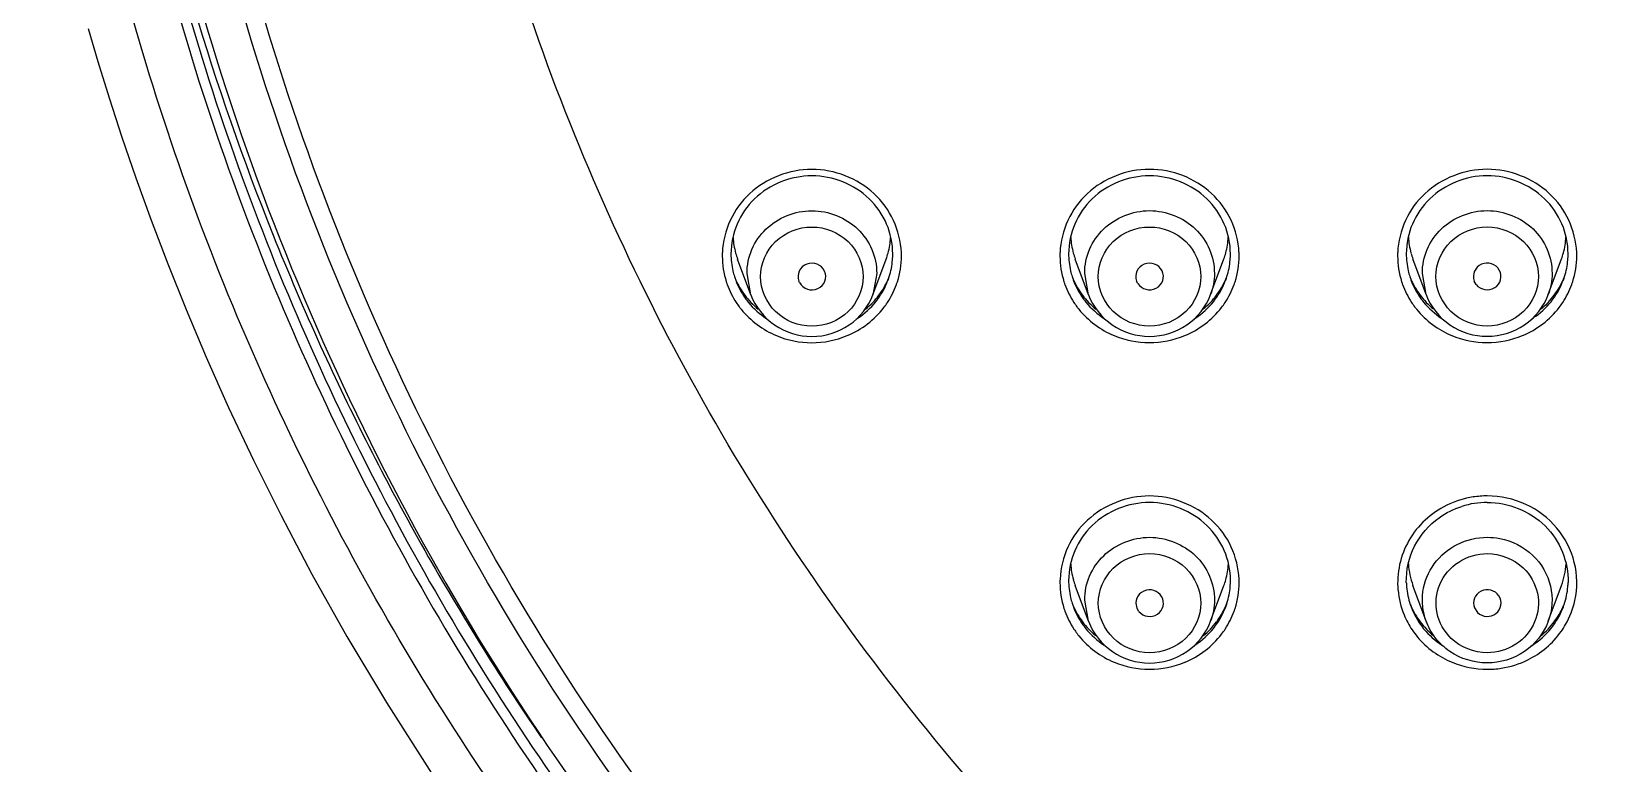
# Model space of a CAD drawing. Extents: x 1777 to 3131, y 3495 to 4487.
# Drawn here: x 2219.68 to 2254.22, y 4068.55 to 4084.61 of the extents above; entities that cross this region are included whole.
import ezdxf

# ---------------------------------------------------------------- set-up
doc = ezdxf.new("R2010")
doc.units = 0
doc.header["$LTSCALE"] = 30
doc.header["$MEASUREMENT"] = 0
for name, color, linetype in [('F3A55-R01_DXF_CONTINUOUS_LINE', 7, 'CONTINUOUS'), ('F3A55-R02_DXF_CONTINUOUS_LINE', 7, 'CONTINUOUS'), ('F3A55-R05_DXF_CONTINUOUS_LINE', 7, 'CONTINUOUS')]:
    doc.layers.add(name, color=color, linetype=linetype)

msp = doc.modelspace()

# ---------------------------------------------------------------- linework, layer by layer
at = {"layer": 'F3A55-R01_DXF_CONTINUOUS_LINE', "color": 7, "linetype": 'Continuous'}
msp.add_line((2220.943, 4084.608, 0), (2220.971, 4084.51, 0), dxfattribs=at)
at = {"layer": 'F3A55-R01_DXF_CONTINUOUS_LINE', "color": 7, "linetype": 'Continuous', "elevation": 0}
msp.add_lwpolyline([(2220.923, 4084.676), (2221.137, 4083.951), (2221.384, 4083.151), (2221.663, 4082.294), (2221.97, 4081.395), (2222.305, 4080.468), (2222.669, 4079.51), (2223.069, 4078.512), (2223.511, 4077.465), (2224.001, 4076.365), (2224.545, 4075.21), (2225.151, 4073.992), (2225.829, 4072.706), (2226.594, 4071.342), (2227.46, 4069.89), (2228.448, 4068.339), (2229.583, 4066.676), (2230.91, 4064.871), (2232.459, 4062.928), (2234.413, 4060.69), (2237.119, 4057.92), (2240.639, 4054.785), (2245.519, 4051.146), (2252.528, 4047.051)], dxfattribs=at)
at = {"layer": 'F3A55-R01_DXF_CONTINUOUS_LINE', "color": 9, "linetype": 'Continuous'}
for centre, radius, start, end in [((2277.63, 4101.268, 0), 56.731, 180.5073, 201.8607), ((2278.256, 4101.49, 0), 57.395, 201.83358, 204.47772), ((2278.438, 4101.575, 0), 57.596, 204.48042, 209.33068), ((2278.858, 4101.815, 0), 58.08, 209.33398, 214.26128)]:
    msp.add_arc(centre, radius, start, end, dxfattribs=at)
for points, knots in [([(2220.685, 4101.175, 0), (2220.642, 4095.809, 0), (2222.107, 4084.978, 0), (2228.78, 4069.996, 0), (2239.394, 4057.348, 0), (2248.552, 4051.121, 0), (2253.458, 4048.672, 0)], [0, 0, 0, 0, 0.2476, 0.496346, 0.747064, 1, 1, 1, 1]), ([(2253.003, 4047.818, 0), (2248.054, 4050.294, 0), (2238.8, 4056.562, 0), (2228.052, 4069.299, 0), (2221.237, 4084.385, 0), (2219.691, 4095.306, 0), (2219.683, 4100.723, 0)], [0, 0, 0, 0, 0.252922, 0.503646, 0.752401, 1, 1, 1, 1]), ([(2220.883, 4100.761, 0), (2220.885, 4095.45, 0), (2222.411, 4084.744, 0), (2229.088, 4069.953, 0), (2239.627, 4057.47, 0), (2248.695, 4051.317, 0), (2253.549, 4048.894, 0)], [0, 0, 0, 0, 0.247597, 0.496354, 0.747078, 1, 1, 1, 1])]:
    msp.add_open_spline(points, degree=3, knots=knots, dxfattribs=at)
at = {"layer": 'F3A55-R02_DXF_CONTINUOUS_LINE', "color": 7, "linetype": 'Continuous'}
for p, q in [((2238.453, 4079.154, 0), (2238.453, 4079.154, 0)), ((2245.853, 4079.155, 0), (2245.853, 4079.155, 0)), ((2253.253, 4079.156, 0), (2253.253, 4079.156, 0)), ((2245.854, 4071.99, 0), (2245.854, 4071.991, 0))]:
    msp.add_line(p, q, dxfattribs=at)
at = {"layer": 'F3A55-R02_DXF_CONTINUOUS_LINE', "color": 9, "linetype": 'Continuous'}
for centre, radius, start, end in [((2236.64, 4079.683, 0), 1.82, 177.5672, 180.0057), ((2236.928, 4079.683, 0), 1.82, 0.0104, 2.4448), ((2244.04, 4079.684, 0), 1.82, 177.5672, 180.0057), ((2244.327, 4079.684, 0), 1.82, 0.0106, 2.5693), ((2251.44, 4079.685, 0), 1.82, 177.5672, 180.0057), ((2251.728, 4079.685, 0), 1.82, 0.0104, 2.4448), ((2236.663, 4079.681, 0), 1.842, 197.7668, 198.7072), ((2236.664, 4079.682, 0), 1.843, 198.7077, 199.8113), ((2236.7, 4079.696, 0), 1.881, 199.8621, 213.2555), ((2236.854, 4079.75, 0), 1.706, 323.4117, 339.5504), ((2236.868, 4079.696, 0), 1.881, 326.7263, 340.1119), ((2236.904, 4079.681, 0), 1.842, 340.1631, 341.2238), ((2236.905, 4079.681, 0), 1.842, 341.2244, 342.2435), ((2244.063, 4079.682, 0), 1.842, 197.7668, 198.7072), ((2244.064, 4079.683, 0), 1.843, 198.7077, 199.8113), ((2244.1, 4079.697, 0), 1.881, 199.8621, 213.2555), ((2244.254, 4079.751, 0), 1.706, 323.4117, 339.5504), ((2244.268, 4079.697, 0), 1.881, 326.7263, 340.1329), ((2244.305, 4079.682, 0), 1.842, 340.1843, 342.2435), ((2251.463, 4079.683, 0), 1.842, 197.7668, 198.7072), ((2251.464, 4079.684, 0), 1.843, 198.7077, 199.8113), ((2251.5, 4079.698, 0), 1.881, 199.8621, 213.2555), ((2251.654, 4079.752, 0), 1.706, 323.4117, 339.5504), ((2251.668, 4079.698, 0), 1.881, 326.7263, 340.1119), ((2251.704, 4079.684, 0), 1.842, 340.1631, 341.2238), ((2251.705, 4079.683, 0), 1.842, 341.2244, 342.2435), ((2236.71, 4079.703, 0), 1.893, 213.2509, 216.8081), ((2236.714, 4079.706, 0), 1.898, 216.81, 218.867), ((2236.858, 4079.703, 0), 1.894, 322.6582, 326.7312), ((2244.11, 4079.704, 0), 1.893, 213.2509, 216.8081), ((2244.114, 4079.707, 0), 1.898, 216.81, 218.867), ((2244.258, 4079.704, 0), 1.894, 322.6582, 326.7312), ((2251.51, 4079.705, 0), 1.893, 213.2509, 216.8081), ((2251.514, 4079.708, 0), 1.898, 216.81, 218.867), ((2251.658, 4079.705, 0), 1.894, 322.6582, 326.7312), ((2236.809, 4079.792, 0), 1.768, 302.3312, 305.9475), ((2244.209, 4079.793, 0), 1.768, 302.3312, 305.9475), ((2251.609, 4079.794, 0), 1.768, 302.3312, 305.9475), ((2236.784, 4079.805, 0), 2.022, 247.3654, 292.5877), ((2244.184, 4079.806, 0), 2.022, 247.3654, 292.5877), ((2251.584, 4079.807, 0), 2.022, 247.3654, 292.5877), ((2251.585, 4072.402, 0), 2.02, 98.7151, 116.0871), ((2251.585, 4072.392, 0), 2.03, 90.0145, 98.682), ((2244.041, 4072.52, 0), 1.82, 177.5672, 180.0057), ((2244.329, 4072.52, 0), 1.82, 0.0104, 2.4448), ((2251.484, 4072.525, 0), 1.862, 185.2102, 202.5484), ((2244.255, 4072.587, 0), 1.706, 323.4117, 339.5504), ((2251.517, 4072.589, 0), 1.709, 200.4537, 216.88), ((2251.653, 4072.589, 0), 1.709, 323.1362, 339.5625), ((2251.674, 4072.531, 0), 1.876, 330.26, 347.5483), ((2244.064, 4072.518, 0), 1.842, 197.7668, 198.7072), ((2244.065, 4072.518, 0), 1.843, 198.7077, 199.8113), ((2244.101, 4072.533, 0), 1.881, 199.8621, 213.2555), ((2244.269, 4072.533, 0), 1.881, 326.7263, 340.1119), ((2244.305, 4072.518, 0), 1.842, 340.1631, 341.2238), ((2244.306, 4072.518, 0), 1.842, 341.2244, 342.2435), ((2251.504, 4072.536, 0), 1.885, 202.6166, 213.8624), ((2244.111, 4072.539, 0), 1.893, 213.2509, 216.8081), ((2244.115, 4072.542, 0), 1.898, 216.81, 218.867), ((2244.259, 4072.54, 0), 1.894, 322.6582, 326.7312), ((2251.518, 4072.545, 0), 1.902, 213.854, 219.8035), ((2251.663, 4072.538, 0), 1.888, 324.839, 330.2324), ((2244.21, 4072.629, 0), 1.768, 302.3312, 305.9475), ((2251.561, 4072.631, 0), 1.77, 234.8788, 237.9224), ((2251.609, 4072.631, 0), 1.77, 302.0922, 305.1373), ((2244.185, 4072.642, 0), 2.022, 247.3654, 292.5877), ((2251.585, 4072.65, 0), 2.03, 270.0145, 278.682), ((2251.585, 4072.64, 0), 2.02, 278.7151, 296.0871)]:
    msp.add_arc(centre, radius, start, end, dxfattribs=at)
at = {"layer": 'F3A55-R02_DXF_CONTINUOUS_LINE', "color": 7, "linetype": 'Continuous'}
for centre, radius, start, end in [((2236.682, 4079.736, 0), 1.672, 180.0402, 193.1263), ((2236.877, 4079.738, 0), 1.681, 342.4949, 355.1764), ((2236.904, 4079.735, 0), 1.653, 355.1887, 359.9996), ((2244.082, 4079.737, 0), 1.672, 180.0402, 193.1263), ((2244.277, 4079.739, 0), 1.681, 342.4949, 355.1764), ((2244.304, 4079.736, 0), 1.653, 355.1887, 359.9996), ((2251.482, 4079.738, 0), 1.672, 180.0402, 193.1263), ((2251.677, 4079.74, 0), 1.681, 342.4949, 355.1764), ((2251.704, 4079.737, 0), 1.653, 355.1887, 359.9996), ((2236.681, 4079.736, 0), 1.671, 193.1406, 197.5626), ((2236.691, 4079.865, 0), 1.725, 201.5616, 204.2347), ((2236.689, 4079.738, 0), 1.679, 197.5617, 200.3777), ((2236.877, 4079.865, 0), 1.725, 335.7586, 338.45), ((2236.891, 4079.734, 0), 1.667, 339.6413, 342.4729), ((2244.081, 4079.737, 0), 1.671, 193.1406, 197.5626), ((2244.091, 4079.866, 0), 1.725, 201.5616, 204.2347), ((2244.089, 4079.739, 0), 1.679, 197.5617, 200.3777), ((2244.277, 4079.866, 0), 1.725, 335.7815, 338.45), ((2244.291, 4079.735, 0), 1.667, 339.6413, 342.4729), ((2251.481, 4079.738, 0), 1.671, 193.1406, 197.5626), ((2251.491, 4079.867, 0), 1.725, 201.5616, 204.2347), ((2251.489, 4079.741, 0), 1.679, 197.5617, 200.3777), ((2251.677, 4079.867, 0), 1.725, 335.7586, 338.45), ((2251.691, 4079.736, 0), 1.667, 339.6413, 342.4729), ((2236.714, 4079.75, 0), 1.707, 200.4459, 215.553), ((2236.713, 4079.876, 0), 1.75, 204.2646, 216.9006), ((2236.855, 4079.876, 0), 1.75, 323.1155, 335.7289), ((2244.114, 4079.751, 0), 1.707, 200.4459, 215.553), ((2244.113, 4079.877, 0), 1.75, 204.2646, 216.9006), ((2244.255, 4079.877, 0), 1.75, 323.1156, 335.7516), ((2251.514, 4079.752, 0), 1.707, 200.4459, 215.553), ((2251.513, 4079.878, 0), 1.75, 204.2646, 216.9006), ((2251.655, 4079.878, 0), 1.75, 323.1155, 335.7289), ((2236.747, 4079.904, 0), 1.794, 216.9688, 230.4679), ((2236.722, 4079.756, 0), 1.717, 215.5496, 219.1158), ((2236.821, 4079.904, 0), 1.794, 309.5552, 323.0474), ((2244.147, 4079.905, 0), 1.794, 216.9688, 230.4679), ((2244.122, 4079.757, 0), 1.717, 215.5496, 219.1158), ((2244.221, 4079.905, 0), 1.794, 309.5552, 323.0474), ((2251.547, 4079.906, 0), 1.794, 216.9688, 230.4679), ((2251.522, 4079.758, 0), 1.717, 215.5496, 219.1158), ((2251.621, 4079.906, 0), 1.794, 309.5552, 323.0474), ((2251.587, 4072.435, 0), 1.844, 90.0545, 107.5744), ((2244.083, 4072.573, 0), 1.672, 180.0402, 193.1263), ((2244.278, 4072.575, 0), 1.681, 342.4949, 355.1764), ((2244.305, 4072.572, 0), 1.653, 355.1887, 359.9996), ((2251.456, 4072.569, 0), 1.645, 181.4713, 184.8665), ((2251.483, 4072.572, 0), 1.671, 184.887, 198.4233), ((2251.687, 4072.572, 0), 1.671, 341.5932, 355.1287), ((2251.714, 4072.569, 0), 1.645, 355.1493, 358.537), ((2244.082, 4072.573, 0), 1.671, 193.1406, 197.5626), ((2244.092, 4072.702, 0), 1.725, 201.5616, 204.2347), ((2244.09, 4072.575, 0), 1.679, 197.5617, 200.3777), ((2244.115, 4072.587, 0), 1.707, 200.4459, 215.553), ((2244.114, 4072.713, 0), 1.75, 204.2646, 216.9006), ((2244.256, 4072.713, 0), 1.75, 323.1155, 335.7289), ((2244.278, 4072.702, 0), 1.725, 335.7586, 338.45), ((2244.292, 4072.571, 0), 1.667, 339.6413, 342.4729), ((2251.461, 4072.566, 0), 1.648, 198.4463, 200.3758), ((2251.497, 4072.706, 0), 1.731, 202.4826, 204.2406), ((2251.516, 4072.715, 0), 1.752, 204.2668, 216.8864), ((2251.654, 4072.715, 0), 1.752, 323.1297, 335.7493), ((2251.673, 4072.706, 0), 1.731, 335.7755, 337.534), ((2251.709, 4072.566, 0), 1.648, 339.6404, 341.5703), ((2244.148, 4072.741, 0), 1.794, 216.9688, 230.4679), ((2244.222, 4072.741, 0), 1.794, 309.5552, 323.0474), ((2251.547, 4072.741, 0), 1.792, 216.9604, 230.4715), ((2251.623, 4072.741, 0), 1.792, 309.5446, 323.0558), ((2244.123, 4072.592, 0), 1.717, 215.5496, 219.1158)]:
    msp.add_arc(centre, radius, start, end, dxfattribs=at)
for points, knots in [([(2221.177, 4100.783, 0), (2221.177, 4097.082, 0), (2221.914, 4089.653, 0), (2225.185, 4078.938, 0), (2230.5, 4069.022, 0), (2237.661, 4060.27, 0), (2246.405, 4053, 0), (2256.413, 4047.473, 0), (2267.315, 4043.889, 0), (2274.923, 4042.88, 0), (2278.737, 4042.729, 0)], [0, 0, 0, 0, 0.123095, 0.24647, 0.370378, 0.494979, 0.620337, 0.746403, 0.873029, 1, 1, 1, 1]), ([(2238.557, 4079.731, 0), (2238.557, 4079.953, 0), (2238.463, 4080.406, 0), (2237.941, 4081.161, 0), (2236.784, 4081.629, 0), (2235.627, 4081.161, 0), (2235.105, 4080.405, 0), (2235.011, 4079.953, 0), (2235.011, 4079.731, 0)], [0, 0, 0, 0, 0.123856, 0.249059, 0.499999, 0.75094, 0.876144, 1, 1, 1, 1]), ([(2245.957, 4079.732, 0), (2245.957, 4079.955, 0), (2245.863, 4080.407, 0), (2245.341, 4081.162, 0), (2244.184, 4081.63, 0), (2243.027, 4081.162, 0), (2242.505, 4080.406, 0), (2242.411, 4079.954, 0), (2242.411, 4079.732, 0)], [0, 0, 0, 0, 0.123856, 0.249059, 0.499999, 0.75094, 0.876144, 1, 1, 1, 1]), ([(2253.357, 4079.733, 0), (2253.357, 4079.956, 0), (2253.263, 4080.408, 0), (2252.741, 4081.163, 0), (2251.584, 4081.631, 0), (2250.427, 4081.163, 0), (2249.905, 4080.407, 0), (2249.811, 4079.955, 0), (2249.811, 4079.733, 0)], [0, 0, 0, 0, 0.123856, 0.249059, 0.499999, 0.75094, 0.876144, 1, 1, 1, 1]), ([(2245.958, 4072.568, 0), (2245.958, 4072.79, 0), (2245.864, 4073.243, 0), (2245.342, 4073.998, 0), (2244.185, 4074.465, 0), (2243.028, 4073.998, 0), (2242.506, 4073.242, 0), (2242.412, 4072.79, 0), (2242.412, 4072.567, 0)], [0, 0, 0, 0, 0.123856, 0.249059, 0.499999, 0.75094, 0.876144, 1, 1, 1, 1]), ([(2251.585, 4074.279, 0), (2252.042, 4074.279, 0), (2252.986, 4073.918, 0), (2253.369, 4072.972, 0), (2253.358, 4072.527, 0)], [0, 0, 0, 0, 0.507035, 1, 1, 1, 1]), ([(2249.812, 4072.527, 0), (2249.805, 4072.798, 0), (2249.931, 4073.355, 0), (2250.307, 4073.784, 0), (2250.53, 4073.944, 0)], [0, 0, 0, 0, 0.496276, 1, 1, 1, 1])]:
    msp.add_open_spline(points, degree=3, knots=knots, dxfattribs=at)
at = {"layer": 'F3A55-R02_DXF_CONTINUOUS_LINE', "color": 9, "linetype": 'Continuous'}
for points, knots in [([(2278.392, 4043.414, 0), (2274.653, 4043.585, 0), (2267.2, 4044.617, 0), (2256.531, 4048.186, 0), (2246.744, 4053.645, 0), (2238.199, 4060.802, 0), (2231.203, 4069.399, 0), (2226.014, 4079.128, 0), (2222.822, 4089.631, 0), (2222.102, 4096.912, 0), (2222.102, 4100.539, 0)], [0, 0, 0, 0, 0.127002, 0.253651, 0.379731, 0.50509, 0.629684, 0.753576, 0.876929, 1, 1, 1, 1]), ([(2278.304, 4043.802, 0), (2274.597, 4043.978, 0), (2267.207, 4045.015, 0), (2256.631, 4048.569, 0), (2246.933, 4053.995, 0), (2238.465, 4061.101, 0), (2231.535, 4069.632, 0), (2226.395, 4079.283, 0), (2223.232, 4089.701, 0), (2222.52, 4096.922, 0), (2222.519, 4100.518, 0)], [0, 0, 0, 0, 0.127002, 0.25365, 0.379728, 0.505086, 0.629679, 0.753572, 0.876927, 1, 1, 1, 1]), ([(2278.209, 4049.685, 0), (2272.304, 4050.004, 0), (2260.554, 4052.568, 0), (2247.725, 4060.318, 0), (2239.485, 4068.691, 0), (2234.469, 4075.882, 0), (2230.764, 4083.78, 0), (2229.233, 4089.386, 0), (2228.716, 4092.223, 0)], [0, 0, 0, 0, 0.252822, 0.503795, 0.62874, 0.753024, 0.876724, 1, 1, 1, 1]), ([(2238.746, 4079.761, 0), (2238.735, 4080.002, 0), (2238.616, 4080.488, 0), (2238.032, 4081.289, 0), (2236.784, 4081.78, 0), (2235.536, 4081.289, 0), (2234.952, 4080.487, 0), (2234.833, 4080.002, 0), (2234.823, 4079.76, 0)], [0, 0, 0, 0, 0.124282, 0.249623, 0.499989, 0.750359, 0.875711, 1, 1, 1, 1]), ([(2246.145, 4079.766, 0), (2246.135, 4080.007, 0), (2246.014, 4080.492, 0), (2245.429, 4081.292, 0), (2244.182, 4081.781, 0), (2242.935, 4081.289, 0), (2242.352, 4080.488, 0), (2242.233, 4080.002, 0), (2242.223, 4079.761, 0)], [0, 0, 0, 0, 0.124284, 0.249629, 0.500001, 0.750368, 0.875715, 1, 1, 1, 1]), ([(2253.546, 4079.763, 0), (2253.535, 4080.004, 0), (2253.416, 4080.49, 0), (2252.832, 4081.291, 0), (2251.584, 4081.782, 0), (2250.336, 4081.291, 0), (2249.752, 4080.489, 0), (2249.633, 4080.004, 0), (2249.623, 4079.762, 0)], [0, 0, 0, 0, 0.124282, 0.249623, 0.499989, 0.750359, 0.875711, 1, 1, 1, 1]), ([(2246.147, 4072.598, 0), (2246.136, 4072.839, 0), (2246.017, 4073.324, 0), (2245.433, 4074.126, 0), (2244.185, 4074.617, 0), (2242.937, 4074.126, 0), (2242.353, 4073.324, 0), (2242.234, 4072.838, 0), (2242.224, 4072.597, 0)], [0, 0, 0, 0, 0.124282, 0.249623, 0.499989, 0.750359, 0.875711, 1, 1, 1, 1]), ([(2253.505, 4072.126, 0), (2253.565, 4072.4, 0), (2253.558, 4072.984, 0), (2253.157, 4073.762, 0), (2252.455, 4074.296, 0), (2251.873, 4074.422, 0), (2251.585, 4074.422, 0)], [0, 0, 0, 0, 0.246406, 0.494418, 0.745837, 1, 1, 1, 1]), ([(2250.697, 4074.216, 0), (2250.358, 4074.05, 0), (2249.767, 4073.511, 0), (2249.596, 4072.726, 0), (2249.629, 4072.356, 0)], [0, 0, 0, 0, 0.503911, 1, 1, 1, 1])]:
    msp.add_open_spline(points, degree=3, knots=knots, dxfattribs=at)
for points in [[(2234.821, 4079.683, 0), (2234.821, 4079.493, 0), (2234.851, 4079.3, 0), (2234.909, 4079.119, 0)], [(2238.659, 4079.12, 0), (2238.717, 4079.301, 0), (2238.747, 4079.493, 0), (2238.747, 4079.684, 0)], [(2242.221, 4079.684, 0), (2242.221, 4079.494, 0), (2242.251, 4079.301, 0), (2242.309, 4079.12, 0)], [(2246.059, 4079.121, 0), (2246.117, 4079.302, 0), (2246.147, 4079.494, 0), (2246.147, 4079.685, 0)], [(2249.621, 4079.685, 0), (2249.621, 4079.495, 0), (2249.651, 4079.302, 0), (2249.709, 4079.121, 0)], [(2253.459, 4079.122, 0), (2253.517, 4079.303, 0), (2253.547, 4079.495, 0), (2253.547, 4079.686, 0)], [(2235.39, 4078.673, 0), (2235.504, 4078.533, 0), (2235.64, 4078.411, 0), (2235.79, 4078.312, 0)], [(2237.561, 4077.938, 0), (2237.872, 4078.068, 0), (2238.159, 4078.286, 0), (2238.363, 4078.554, 0)], [(2237.847, 4078.36, 0), (2237.99, 4078.464, 0), (2238.119, 4078.591, 0), (2238.224, 4078.733, 0)], [(2242.79, 4078.674, 0), (2242.904, 4078.534, 0), (2243.04, 4078.412, 0), (2243.19, 4078.313, 0)], [(2244.961, 4077.939, 0), (2245.272, 4078.069, 0), (2245.559, 4078.287, 0), (2245.763, 4078.555, 0)], [(2245.247, 4078.362, 0), (2245.39, 4078.465, 0), (2245.519, 4078.592, 0), (2245.624, 4078.734, 0)], [(2250.19, 4078.675, 0), (2250.304, 4078.535, 0), (2250.44, 4078.413, 0), (2250.59, 4078.314, 0)], [(2252.361, 4077.94, 0), (2252.672, 4078.07, 0), (2252.959, 4078.288, 0), (2253.163, 4078.556, 0)], [(2252.647, 4078.363, 0), (2252.79, 4078.466, 0), (2252.919, 4078.593, 0), (2253.024, 4078.735, 0)], [(2235.236, 4078.515, 0), (2235.437, 4078.265, 0), (2235.71, 4078.062, 0), (2236.006, 4077.938, 0)], [(2242.636, 4078.516, 0), (2242.837, 4078.266, 0), (2243.11, 4078.063, 0), (2243.406, 4077.939, 0)], [(2250.036, 4078.517, 0), (2250.237, 4078.267, 0), (2250.51, 4078.064, 0), (2250.806, 4077.941, 0)], [(2242.222, 4072.52, 0), (2242.222, 4072.33, 0), (2242.252, 4072.137, 0), (2242.31, 4071.956, 0)], [(2246.06, 4071.956, 0), (2246.118, 4072.138, 0), (2246.148, 4072.33, 0), (2246.148, 4072.52, 0)], [(2242.637, 4071.351, 0), (2242.838, 4071.102, 0), (2243.111, 4070.899, 0), (2243.407, 4070.775, 0)], [(2242.791, 4071.509, 0), (2242.905, 4071.37, 0), (2243.041, 4071.247, 0), (2243.191, 4071.149, 0)], [(2244.962, 4070.775, 0), (2245.273, 4070.904, 0), (2245.56, 4071.123, 0), (2245.764, 4071.391, 0)], [(2245.248, 4071.197, 0), (2245.391, 4071.301, 0), (2245.52, 4071.428, 0), (2245.625, 4071.569, 0)], [(2250.057, 4071.328, 0), (2250.257, 4071.088, 0), (2250.525, 4070.893, 0), (2250.814, 4070.773, 0)], [(2250.15, 4071.563, 0), (2250.259, 4071.418, 0), (2250.394, 4071.288, 0), (2250.543, 4071.183, 0)], [(2252.473, 4070.826, 0), (2252.762, 4070.968, 0), (2253.022, 4071.188, 0), (2253.207, 4071.45, 0)], [(2252.628, 4071.184, 0), (2252.777, 4071.288, 0), (2252.911, 4071.418, 0), (2253.02, 4071.564, 0)], [(2250.814, 4070.773, 0), (2251.056, 4070.673, 0), (2251.323, 4070.62, 0), (2251.585, 4070.62, 0)]]:
    msp.add_open_spline(points, degree=3, dxfattribs=at)
at = {"layer": 'F3A55-R02_DXF_CONTINUOUS_LINE', "color": 7, "linetype": 'Continuous'}
msp.add_open_spline([(2250.53, 4073.944, 0), (2250.682, 4074.052, 0), (2250.852, 4074.137, 0), (2251.03, 4074.193, 0)], degree=3, dxfattribs=at)
at = {"layer": 'F3A55-R05_DXF_CONTINUOUS_LINE', "color": 7, "linetype": 'Continuous'}
for p, q in [((2235.446, 4078.835, 0), (2235.156, 4079.617, 0)), ((2238.122, 4078.836, 0), (2238.412, 4079.618, 0)), ((2242.846, 4078.836, 0), (2242.556, 4079.618, 0)), ((2245.522, 4078.837, 0), (2245.812, 4079.619, 0)), ((2250.246, 4078.837, 0), (2249.956, 4079.619, 0)), ((2252.922, 4078.838, 0), (2253.212, 4079.62, 0)), ((2236.515, 4079.102, 0), (2236.502, 4079.134, 0)), ((2243.927, 4079.084, 0), (2243.902, 4079.135, 0)), ((2251.344, 4079.06, 0), (2251.302, 4079.135, 0)), ((2242.847, 4071.672, 0), (2242.557, 4072.454, 0)), ((2245.523, 4071.673, 0), (2245.813, 4072.455, 0)), ((2250.247, 4071.673, 0), (2249.957, 4072.455, 0)), ((2252.923, 4071.674, 0), (2253.213, 4072.456, 0)), ((2243.951, 4071.888, 0), (2243.903, 4071.968, 0)), ((2251.304, 4071.968, 0), (2251.373, 4071.865, 0))]:
    msp.add_line(p, q, dxfattribs=at)
at = {"layer": 'F3A55-R05_DXF_CONTINUOUS_LINE', "color": 9, "linetype": 'Continuous'}
for p, q in [((2235.446, 4078.835, 0), (2235.363, 4079.301, 0)), ((2238.206, 4079.301, 0), (2238.122, 4078.836, 0)), ((2242.846, 4078.836, 0), (2242.763, 4079.302, 0)), ((2250.246, 4078.837, 0), (2250.163, 4079.303, 0)), ((2242.847, 4071.672, 0), (2242.764, 4072.138, 0))]:
    msp.add_line(p, q, dxfattribs=at)
at = {"layer": 'F3A55-R05_DXF_CONTINUOUS_LINE', "color": 7, "linetype": 'Continuous'}
for centre, radius, start, end in [((2236.693, 4080.187, 0), 1.639, 183.3202, 195.5358), ((2236.875, 4080.187, 0), 1.639, 344.4804, 356.6981), ((2244.093, 4080.188, 0), 1.639, 183.3202, 195.5358), ((2244.275, 4080.188, 0), 1.639, 344.6284, 356.6986), ((2251.493, 4080.189, 0), 1.639, 183.3202, 195.5358), ((2251.675, 4080.189, 0), 1.639, 344.4804, 356.6981), ((2236.682, 4080.184, 0), 1.628, 195.5417, 200.3679), ((2236.886, 4080.184, 0), 1.628, 339.6486, 344.475), ((2244.082, 4080.185, 0), 1.628, 195.5417, 200.3679), ((2244.286, 4080.185, 0), 1.628, 339.649, 344.6239), ((2251.482, 4080.186, 0), 1.628, 195.5417, 200.3679), ((2251.686, 4080.186, 0), 1.628, 339.6486, 344.475), ((2244.094, 4073.024, 0), 1.639, 183.3202, 195.5358), ((2244.276, 4073.024, 0), 1.639, 344.4804, 356.6981), ((2251.493, 4073.025, 0), 1.638, 183.2788, 200.3415), ((2251.677, 4073.025, 0), 1.638, 339.6747, 356.7409), ((2244.083, 4073.021, 0), 1.628, 195.5417, 200.3679), ((2244.287, 4073.021, 0), 1.628, 339.6486, 344.475)]:
    msp.add_arc(centre, radius, start, end, dxfattribs=at)
for centre, major_axis, ratio, start_param, end_param in [((2236.786, 4079.234, 0), (0.303, 0.006), 0.967248, -2.69601, 3.470318), ((2244.186, 4079.235, 0), (0.302, 0.005), 0.967611, -2.616373, 3.475268), ((2251.585, 4079.236, 0), (0.302, 0.004), 0.967907, -2.510347, 3.481729), ((2244.187, 4072.071, 0), (0.302, 0.006), 0.967824, -2.48728, 3.477525), ((2251.586, 4072.072, 0), (0.302, 0.005), 0.968125, -2.372669, 3.487456)]:
    msp.add_ellipse(centre, major_axis=major_axis, ratio=ratio, start_param=start_param, end_param=end_param, dxfattribs=at)
at = {"layer": 'F3A55-R05_DXF_CONTINUOUS_LINE', "color": 9, "linetype": 'Continuous'}
for points, knots in [([(2235.363, 4079.301, 0), (2235.363, 4079.48, 0), (2235.438, 4079.844, 0), (2235.856, 4080.451, 0), (2236.784, 4080.828, 0), (2237.711, 4080.452, 0), (2238.13, 4079.845, 0), (2238.206, 4079.481, 0), (2238.206, 4079.301, 0)], [0, 0, 0, 0, 0.124294, 0.24967, 0.499999, 0.750334, 0.875712, 1, 1, 1, 1]), ([(2242.763, 4079.302, 0), (2242.763, 4079.481, 0), (2242.838, 4079.845, 0), (2243.256, 4080.452, 0), (2244.184, 4080.829, 0), (2245.111, 4080.453, 0), (2245.53, 4079.846, 0), (2245.606, 4079.482, 0), (2245.606, 4079.302, 0)], [0, 0, 0, 0, 0.124295, 0.249673, 0.5, 0.750327, 0.875705, 1, 1, 1, 1]), ([(2250.163, 4079.303, 0), (2250.163, 4079.482, 0), (2250.238, 4079.846, 0), (2250.656, 4080.453, 0), (2251.584, 4080.83, 0), (2252.511, 4080.454, 0), (2252.93, 4079.847, 0), (2253.006, 4079.483, 0), (2253.006, 4079.303, 0)], [0, 0, 0, 0, 0.124293, 0.249668, 0.49999, 0.750316, 0.875702, 1, 1, 1, 1]), ([(2235.661, 4079.232, 0), (2235.661, 4079.511, 0), (2235.913, 4080.096, 0), (2236.784, 4080.432, 0), (2237.655, 4080.096, 0), (2237.907, 4079.511, 0), (2237.907, 4079.233, 0)], [0, 0, 0, 0, 0.247137, 0.499987, 0.752844, 1, 1, 1, 1]), ([(2243.061, 4079.233, 0), (2243.061, 4079.512, 0), (2243.313, 4080.097, 0), (2244.184, 4080.433, 0), (2245.055, 4080.097, 0), (2245.307, 4079.512, 0), (2245.307, 4079.234, 0)], [0, 0, 0, 0, 0.247137, 0.499987, 0.752844, 1, 1, 1, 1]), ([(2250.461, 4079.234, 0), (2250.461, 4079.513, 0), (2250.713, 4080.098, 0), (2251.584, 4080.434, 0), (2252.455, 4080.098, 0), (2252.707, 4079.513, 0), (2252.707, 4079.235, 0)], [0, 0, 0, 0, 0.247137, 0.499987, 0.752844, 1, 1, 1, 1]), ([(2237.907, 4079.233, 0), (2237.907, 4078.954, 0), (2237.655, 4078.369, 0), (2236.784, 4078.033, 0), (2235.914, 4078.369, 0), (2235.661, 4078.954, 0), (2235.661, 4079.232, 0)], [0, 0, 0, 0, 0.247137, 0.499987, 0.752844, 1, 1, 1, 1]), ([(2245.307, 4079.234, 0), (2245.307, 4078.955, 0), (2245.055, 4078.37, 0), (2244.184, 4078.034, 0), (2243.314, 4078.37, 0), (2243.061, 4078.955, 0), (2243.061, 4079.233, 0)], [0, 0, 0, 0, 0.247137, 0.499987, 0.752844, 1, 1, 1, 1]), ([(2252.707, 4079.235, 0), (2252.707, 4078.956, 0), (2252.455, 4078.371, 0), (2251.584, 4078.035, 0), (2250.714, 4078.371, 0), (2250.461, 4078.956, 0), (2250.461, 4079.234, 0)], [0, 0, 0, 0, 0.247137, 0.499987, 0.752844, 1, 1, 1, 1]), ([(2242.764, 4072.138, 0), (2242.764, 4072.317, 0), (2242.839, 4072.681, 0), (2243.257, 4073.288, 0), (2244.185, 4073.665, 0), (2245.112, 4073.288, 0), (2245.531, 4072.682, 0), (2245.607, 4072.317, 0), (2245.607, 4072.138, 0)], [0, 0, 0, 0, 0.124293, 0.249668, 0.49999, 0.750316, 0.875702, 1, 1, 1, 1]), ([(2250.247, 4071.673, 0), (2250.172, 4071.877, 0), (2250.121, 4072.332, 0), (2250.38, 4072.965, 0), (2250.907, 4073.41, 0), (2251.36, 4073.515, 0), (2251.585, 4073.515, 0)], [0, 0, 0, 0, 0.246696, 0.494426, 0.745662, 1, 1, 1, 1]), ([(2251.585, 4073.515, 0), (2251.677, 4073.515, 0), (2252.04, 4073.482, 0), (2252.388, 4073.306, 0), (2252.584, 4073.118, 0)], [0, 0, 0, 0, 0.253569, 1, 1, 1, 1]), ([(2243.062, 4072.069, 0), (2243.062, 4072.348, 0), (2243.314, 4072.933, 0), (2244.185, 4073.269, 0), (2245.056, 4072.933, 0), (2245.308, 4072.348, 0), (2245.308, 4072.069, 0)], [0, 0, 0, 0, 0.247137, 0.499987, 0.752844, 1, 1, 1, 1]), ([(2250.796, 4071.297, 0), (2250.643, 4071.444, 0), (2250.418, 4071.839, 0), (2250.486, 4072.512, 0), (2250.926, 4073.03, 0), (2251.368, 4073.157, 0), (2251.585, 4073.157, 0)], [0, 0, 0, 0, 0.248729, 0.495606, 0.74569, 1, 1, 1, 1]), ([(2252.584, 4073.118, 0), (2252.771, 4072.939, 0), (2253.05, 4072.465, 0), (2253.012, 4071.915, 0), (2252.923, 4071.674, 0)], [0, 0, 0, 0, 0.501967, 1, 1, 1, 1]), ([(2252.374, 4072.844, 0), (2252.528, 4072.697, 0), (2252.752, 4072.302, 0), (2252.684, 4071.629, 0), (2252.244, 4071.111, 0), (2251.803, 4070.984, 0), (2251.585, 4070.983, 0)], [0, 0, 0, 0, 0.248729, 0.495606, 0.74569, 1, 1, 1, 1]), ([(2245.308, 4072.069, 0), (2245.308, 4071.791, 0), (2245.056, 4071.206, 0), (2244.185, 4070.87, 0), (2243.315, 4071.206, 0), (2243.063, 4071.791, 0), (2243.062, 4072.069, 0)], [0, 0, 0, 0, 0.247137, 0.499987, 0.752844, 1, 1, 1, 1])]:
    msp.add_open_spline(points, degree=3, knots=knots, dxfattribs=at)
for points in [[(2245.606, 4079.302, 0), (2245.606, 4079.145, 0), (2245.577, 4078.985, 0), (2245.522, 4078.837, 0)], [(2253.006, 4079.303, 0), (2253.006, 4079.146, 0), (2252.977, 4078.986, 0), (2252.922, 4078.838, 0)], [(2251.585, 4073.157, 0), (2251.868, 4073.157, 0), (2252.169, 4073.039, 0), (2252.374, 4072.844, 0)], [(2245.607, 4072.138, 0), (2245.607, 4071.98, 0), (2245.578, 4071.82, 0), (2245.523, 4071.673, 0)], [(2251.585, 4070.983, 0), (2251.302, 4070.983, 0), (2251.001, 4071.101, 0), (2250.796, 4071.297, 0)]]:
    msp.add_open_spline(points, degree=3, dxfattribs=at)
at = {"layer": 'F3A55-R05_DXF_CONTINUOUS_LINE', "color": 7, "linetype": 'Continuous'}
for points, knots in [([(2235.446, 4078.835, 0), (2235.544, 4078.572, 0), (2235.922, 4078.093, 0), (2236.784, 4077.834, 0), (2237.647, 4078.093, 0), (2238.024, 4078.572, 0), (2238.122, 4078.836, 0)], [0, 0, 0, 0, 0.248628, 0.500003, 0.751375, 1, 1, 1, 1]), ([(2242.846, 4078.836, 0), (2242.944, 4078.573, 0), (2243.322, 4078.094, 0), (2244.184, 4077.835, 0), (2245.047, 4078.095, 0), (2245.424, 4078.573, 0), (2245.522, 4078.837, 0)], [0, 0, 0, 0, 0.248628, 0.500003, 0.751375, 1, 1, 1, 1]), ([(2250.246, 4078.837, 0), (2250.344, 4078.574, 0), (2250.722, 4078.095, 0), (2251.584, 4077.836, 0), (2252.447, 4078.096, 0), (2252.824, 4078.574, 0), (2252.922, 4078.838, 0)], [0, 0, 0, 0, 0.248628, 0.500003, 0.751375, 1, 1, 1, 1]), ([(2242.847, 4071.672, 0), (2242.945, 4071.408, 0), (2243.323, 4070.93, 0), (2244.185, 4070.671, 0), (2245.048, 4070.93, 0), (2245.425, 4071.409, 0), (2245.523, 4071.673, 0)], [0, 0, 0, 0, 0.248628, 0.500003, 0.751375, 1, 1, 1, 1]), ([(2252.923, 4071.674, 0), (2252.825, 4071.41, 0), (2252.45, 4070.931, 0), (2251.87, 4070.759, 0), (2251.585, 4070.759, 0)], [0, 0, 0, 0, 0.497254, 1, 1, 1, 1])]:
    msp.add_open_spline(points, degree=3, knots=knots, dxfattribs=at)
for points in [[(2250.455, 4071.303, 0), (2250.368, 4071.415, 0), (2250.297, 4071.541, 0), (2250.247, 4071.673, 0)], [(2250.767, 4071.011, 0), (2250.649, 4071.091, 0), (2250.543, 4071.191, 0), (2250.455, 4071.303, 0)], [(2251.585, 4070.759, 0), (2251.3, 4070.759, 0), (2251.002, 4070.849, 0), (2250.767, 4071.011, 0)]]:
    msp.add_open_spline(points, degree=3, dxfattribs=at)

doc.saveas('drawing.dxf')
